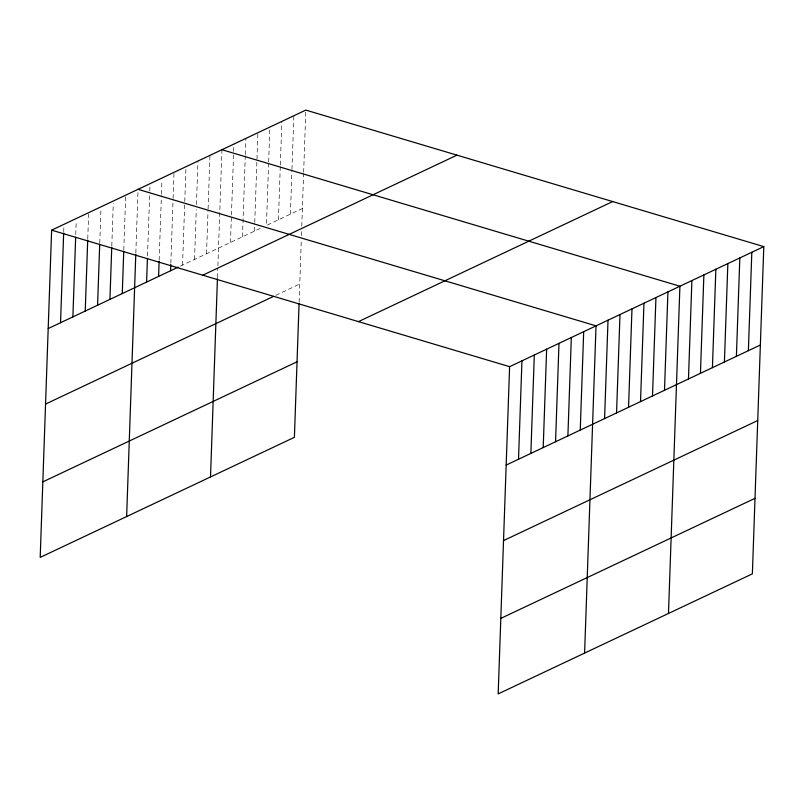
<?xml version="1.0" encoding="UTF-8"?>
<svg xmlns="http://www.w3.org/2000/svg" width="804" height="804" viewBox="0 0 804 804"><rect width="100%" height="100%" fill="white"/><g stroke="black" fill="none" stroke-linecap="round" stroke-linejoin="round"><path stroke-width="0.6" stroke-dasharray="4.02 3.01" d="M63.717 231.793L63.928 225.562M75.757 234.678L76.229 220.979M87.757 238.818L88.621 213.904M99.756 242.949L100.932 209.321M111.796 245.833L113.274 203.482M123.796 249.974L125.665 196.407M135.836 252.858L138.007 190.578M147.514 255.913L149.735 192.397M149.775 191.151L149.956 186.166M159.152 260.225L161.413 195.452M161.453 194.206L161.936 180.508M170.83 263.28L173.051 199.754M173.091 198.508L173.965 173.604M182.548 265.099L184.729 202.819M184.769 201.573L185.985 166.689M194.538 259.431L196.276 209.613M196.447 204.628L197.975 161.031M206.517 253.773L208.045 210.176M208.085 208.929L209.955 155.373M217.472 277.611L217.804 268.174M217.884 265.812L221.944 149.715M230.487 242.456L231.401 216.296M231.441 215.05L233.622 152.77M233.662 151.524L233.924 144.057M242.476 236.798L245.3 155.835M245.341 154.589L245.903 138.399M254.456 231.14L254.717 223.663M254.757 222.417L257.893 132.74M268.616 163.202L266.436 225.472L302.394 208.497M268.657 161.956L269.873 127.072M278.425 219.814L280.294 166.257M280.335 165.011L281.862 121.414M290.405 214.155L291.932 170.559M291.973 169.312L293.842 115.756M299.118 302.244L301.279 240.356M301.44 235.632L301.651 229.733M301.771 226.195L303.611 173.624M303.651 172.378L305.821 110.098M180.377 266.124L260.988 228.045M275.782 295.329L299.751 284.013"/><path stroke-width="1.21" d="M763.8 246.617L509.605 366.674L498.178 693.902L752.373 573.845L763.8 246.617L305.821 110.098L51.627 230.155L40.2 557.383L294.395 437.326L299.078 303.46M60.541 322.726L63.667 233.039M72.883 316.887L75.666 237.17M85.234 311.058L87.706 240.064M97.575 305.229L99.706 244.195M109.927 299.4L111.756 247.079M122.268 293.56L123.746 251.22M126.63 516.57L135.796 254.104M146.599 282.073L147.433 258.406M158.589 276.415L159.112 261.471M170.569 270.757L170.79 264.526M210.517 476.953L217.432 278.797M518.51 459.235L521.947 360.835M530.861 453.406L534.298 355.006M543.202 447.577L546.64 349.177M555.554 441.748L558.991 343.348M567.895 435.919L571.332 337.509M580.247 430.08L583.684 331.68M584.598 653.089L596.025 325.851L138.057 189.332M604.578 418.593L608.015 320.193M616.557 412.934L619.995 314.535M628.547 407.276L631.984 308.877M640.527 401.608L643.964 303.208M652.506 395.95L655.943 297.55M664.496 390.292L667.933 291.892M668.486 613.462L679.913 286.234L221.944 149.715M688.465 378.975L691.902 280.576M700.445 373.317L703.882 274.918M712.424 367.649L715.861 269.25M724.414 361.991L727.851 263.591M736.394 356.333L739.831 257.933M748.383 350.675L751.82 252.275M48.19 328.555L178.197 267.149M202.759 275.199L456.953 155.152M45.557 404.07L273.611 296.364M358.473 321.62L612.668 201.563M42.833 481.867L297.038 361.81M506.168 465.074L760.363 345.016M503.525 540.589L757.73 420.532M500.812 618.387L755.006 498.329M51.627 230.155L509.605 366.674"/></g></svg>
